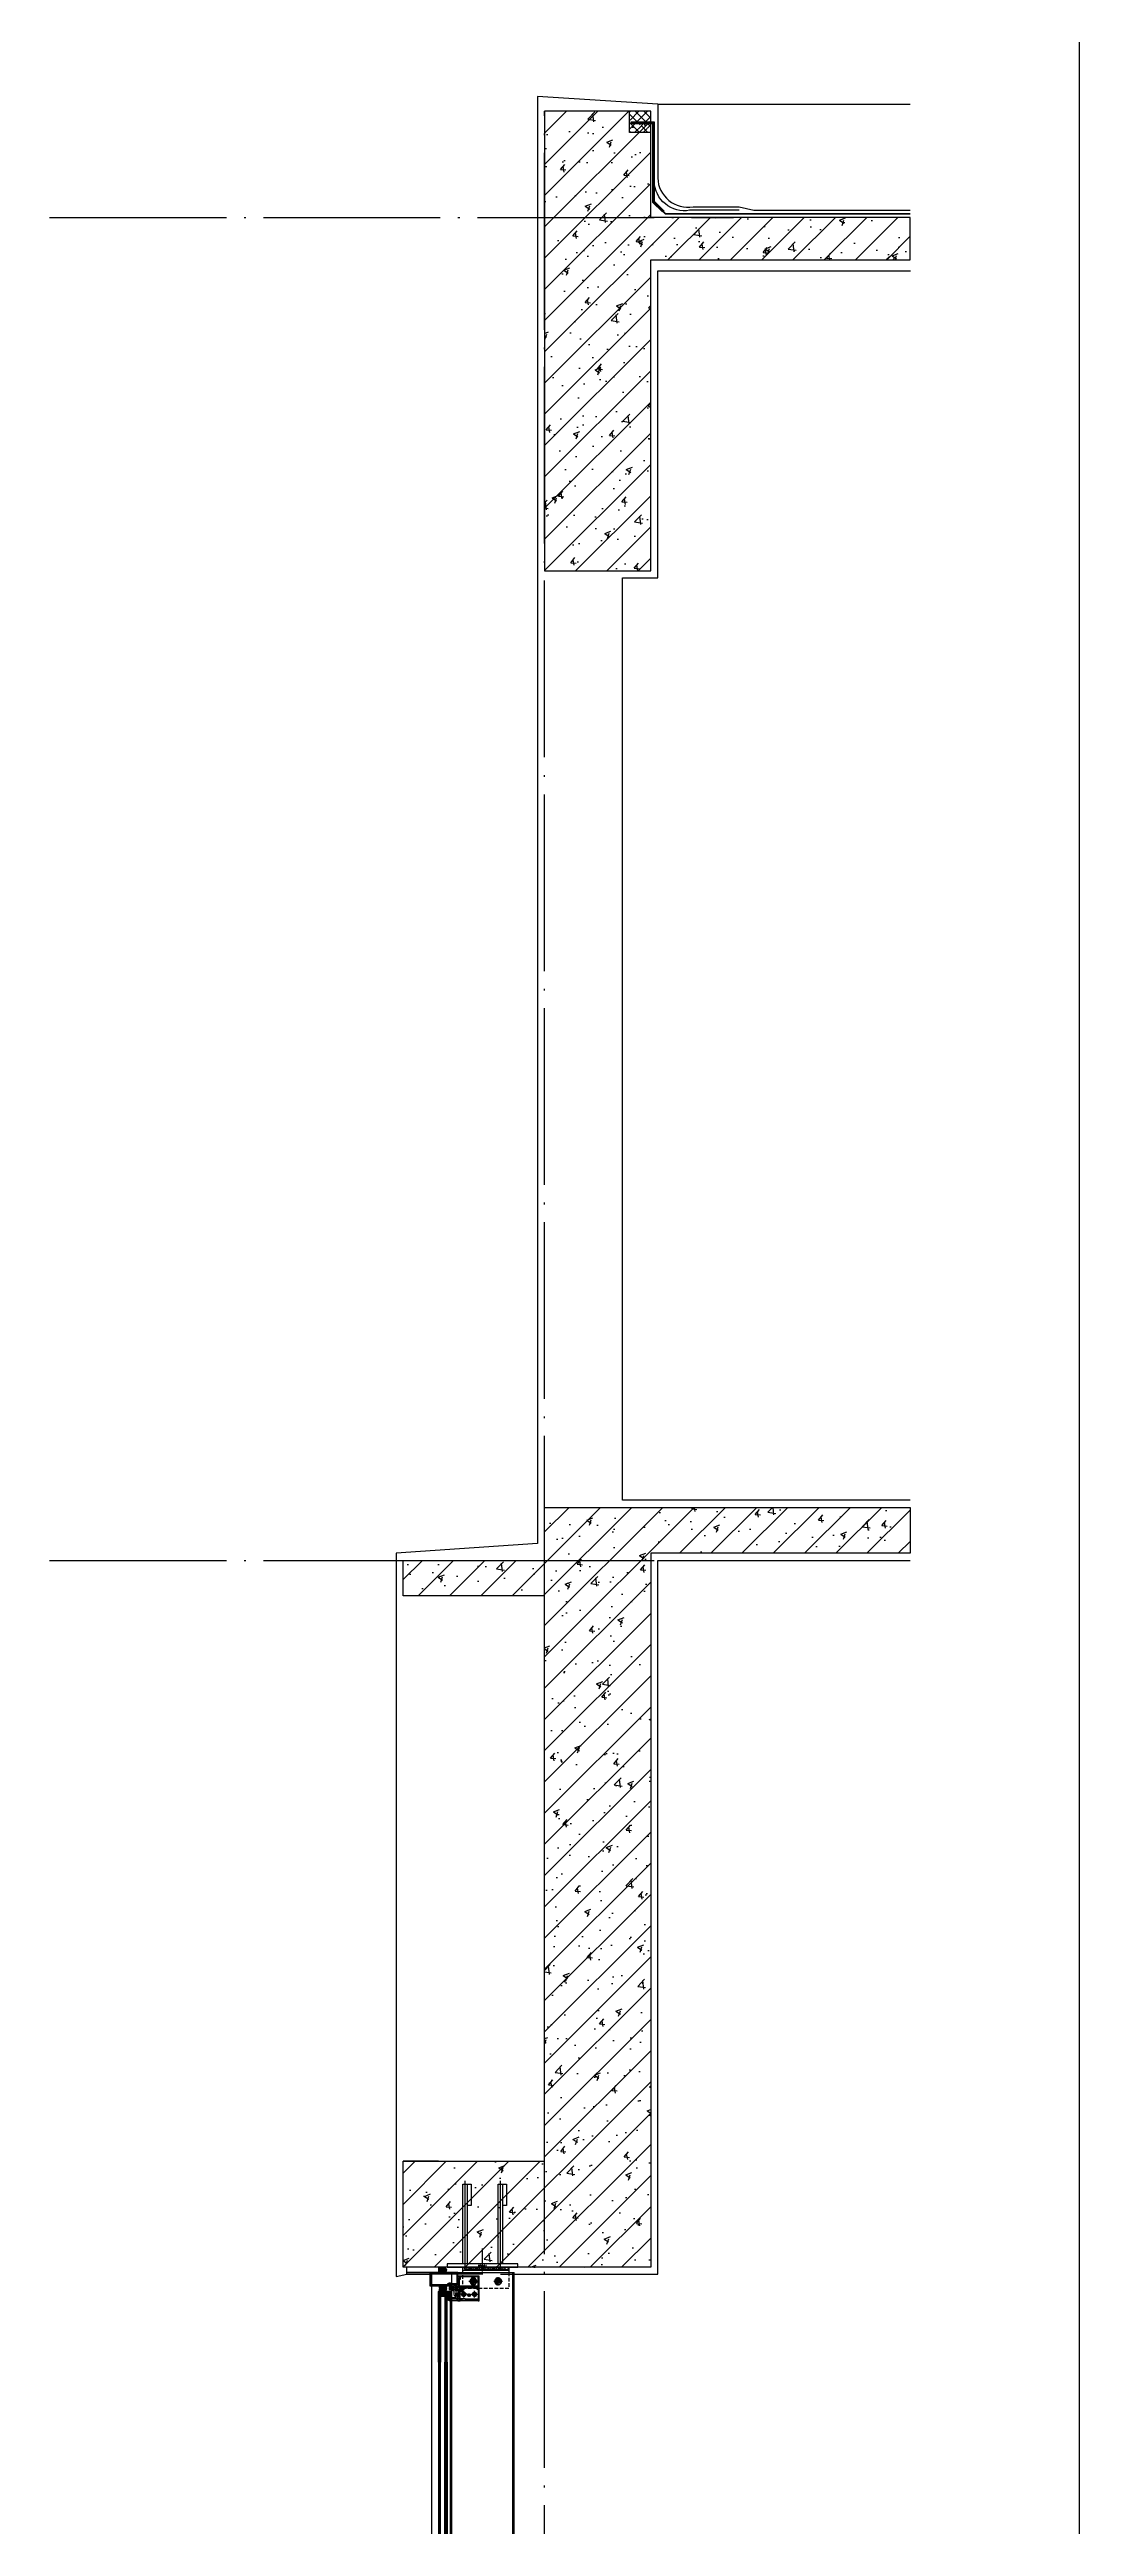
# Model space of a CAD drawing. Extents: x 6843040 to 15500510, y -6507076 to -4940511.
# Drawn here: x 7650553 to 7653465, y -6159717 to -6152709 of the extents above; entities that cross this region are included whole.
import ezdxf
from ezdxf.enums import TextEntityAlignment as Align

# ---------------------------------------------------------------- set-up
doc = ezdxf.new("R2010")
doc.units = 0
doc.header["$LTSCALE"] = 1000
doc.header["$MEASUREMENT"] = 0
for name, pattern in [('ACAD_ISO04W100', [30.5, 24, -3, 0.5, -3]), ('CENTER', [50.8, 31.75, -6.35, 6.35, -6.35]), ('CONTINOUS', [0]), ('DASHED', [0.75, 0.5, -0.25]), ('DOTE', [2.42, 2, -0.2, 0.02, -0.2]), ('HIDDEN', [0.375, 0.25, -0.125]), ('HIDDEN2', [0.1875, 0.125, -0.0625])]:
    doc.linetypes.add(name, pattern=pattern)
for name, color, linetype in [('-07B2-附件', 8, 'Continuous'), ('1', 1, 'Continuous'), ('3T_WOOD', 21, 'Continuous'), ('A.P', 21, 'Continuous'), ('Bolt', 240, 'Continuous'), ('CENTER中心线层', 1, 'CENTER'), ('DOTE', 8, 'DOTE'), ('E_LINE_1', 1, 'Continuous'), ('E_LINE_4', 5, 'Continuous'), ('E_LINE_5', 8, 'Continuous'), ('FASTENER紧固件', 2, 'Continuous'), ('FRSTENER紧固件', 2, 'Continuous'), ('GC', 3, 'Continuous'), ('HATCH', 9, 'Continuous'), ('LT-dim 20', 253, 'Continuous'), ('LT-dim 5', 3, 'Continuous'), ('LT-dim 50', 253, 'Continuous'), ('LT-dim 8', 253, 'Continuous'), ('LT-Fill-玻璃1', 14, 'Continuous'), ('LT-中线', 6, 'Continuous'), ('LT-文字标注', 7, 'Continuous'), ('LT-焊缝', 1, 'Continuous'), ('LT-玻璃', 4, 'Continuous'), ('LT-细线', 1, 'Continuous'), ('LT-铝板', 31, 'Continuous'), ('PJ', 25, 'Continuous'), ('PUB_HATCH', 8, 'Continuous'), ('PUB_TITLE', 4, 'Continuous'), ('STELL', 2, 'Continuous'), ('WALL', 1, 'Continuous'), ('XC', 61, 'Continuous'), ('XX', 8, 'DASHED'), ('ZX', 1, 'CENTER'), ('密封胶填充', 111, 'Continuous'), ('批荡层', 213, 'Continuous'), ('泡沫棒填充', 71, 'Continuous')]:
    doc.layers.add(name, color=color, linetype=linetype)
for name, color, linetype, lineweight in [('002CEN', 1, 'CENTER', 13), ('003DOT', 253, 'HIDDEN', 13), ('009CON', 6, 'CONTINOUS', 15)]:
    doc.layers.add(name, color=color, linetype=linetype, lineweight=lineweight)
doc.styles.add('LT-文字标注', font='romans.shx', dxfattribs={"width": 0.8, "bigfont": 'gbhzfs.shx'})

# ---------------------------------------------------------------- blocks, each defined once
blk = doc.blocks.new('LT-BLK-20220127160324', base_point=(-28533.2, -2765.2))
at = {"color": 1, "linetype": 'ACAD_ISO04W100', "ltscale": 0.4}
for p, q in [((-28777.8, -2715.2), (-28533.2, -2715.2)), ((-28521.3, -2765.2), (-28586, -2765.2)), ((-28777.8, -2815.2), (-28533.2, -2815.2))]:
    blk.add_line(p, q, dxfattribs=at)
at = {"layer": 'GC', "color": 3}
for points in [[(-28543.2, -2709.2), (-28768.2, -2709.2)], [(-28768.2, -2709.2), (-28768.2, -2733.2), (-28708.2, -2733.2), (-28708.2, -2721.2)], [(-28543.2, -2809.2), (-28768.2, -2809.2)], [(-28768.2, -2809.2), (-28768.2, -2833.2), (-28708.2, -2833.2), (-28708.2, -2821.2)]]:
    blk.add_lwpolyline(points, dxfattribs=at)
at = {"layer": 'GC', "ltscale": 3}
for points in [[(-28768.2, -2721.2), (-28543.2, -2721.2)], [(-28768.2, -2821.2), (-28543.2, -2821.2)]]:
    blk.add_lwpolyline(points, dxfattribs=at)
at = {"layer": 'GC', "color": 3}
blk.add_lwpolyline([(-28543.2, -2865.2), (-28543.2, -2665.2), (-28533.2, -2665.2), (-28533.2, -2865.2)], close=True, dxfattribs=at)
at = {"layer": 'LT-文字标注', "style": 'LT-文字标注', "width": 0.8}
blk.add_text('MJ-01', height=6, rotation=270, dxfattribs=at).set_placement((-28541.6, -2776.9), align=Align.BOTTOM_RIGHT)
blk = doc.blocks.new('LT-BLK-20221110170712', base_point=(70366.6, 148976.2))
at = {"layer": 'LT-铝板'}
blk.add_lwpolyline([(70377.3, 148988.7), (70366.8, 148988.7, 0.414214), (70366.3, 148988.2), (70366.3, 148986.2, 0.414214), (70366.8, 148985.7), (70370.3, 148985.7, -0.414214), (70370.8, 148985.2), (70370.8, 148981.7), (70370.8, 148978.2, -0.414214), (70370.3, 148977.7), (70366.8, 148977.7, 0.414214), (70366.3, 148977.2), (70366.3, 148975.2, 0.414214), (70366.8, 148974.7), (70372.3, 148974.7, -0.414214), (70372.8, 148974.2), (70372.8, 148962.7, -0.414214), (70372.3, 148962.2, 0.414214), (70371.8, 148961.7), (70371.8, 148960.7, 0.414214), (70372.3, 148960.2), (70375.3, 148960.2, 0.339454), (70375.8, 148960.6), (70377.3, 148966.2), (70377.3, 148981.2), (70376.8, 148981.7), (70377.3, 148982.2)], format="xyb", close=True, dxfattribs=at)
blk = doc.blocks.new('LT-BLK-20221110170740', base_point=(70370.1, 148964.7))
at = {"layer": 'LT-细线', "lineweight": 25}
blk.add_lwpolyline([(70366.5, 148952.2), (70366.5, 148951.4, 0.414214), (70366.7, 148951.2), (70367.6, 148951.2, 0.414214), (70367.8, 148951.4), (70367.8, 148963.2, -0.414214), (70368, 148963.3), (70369, 148963.3, -0.487404), (70369.1, 148963.2), (70369.1, 148962, 0.414214), (70369.3, 148961.8), (70370, 148961.8, 0.414214), (70370.1, 148962), (70370.1, 148967.5, 0.414214), (70370, 148967.6), (70369.3, 148967.6, 0.414214), (70369.1, 148967.5), (70369.1, 148966.3, -0.487404), (70369, 148966.1), (70368, 148966.1, -0.414214), (70367.8, 148966.3), (70367.8, 148969, 0.414214), (70367.6, 148969.2), (70366.7, 148969.2, 0.414214), (70366.5, 148969), (70366.5, 148968.2, -0.287157), (70366.5, 148966.2, -0.287157), (70366.5, 148964.2, -0.287157), (70366.5, 148962.2, -0.287157), (70366.5, 148960.2, -0.287157), (70366.5, 148958.2, -0.287157), (70366.5, 148956.2, -0.287157), (70366.5, 148954.2, -0.287157)], format="xyb", close=True, dxfattribs=at)
blk = doc.blocks.new('LT-BLK-20221110170832', base_point=(70370.1, 148964.7))
at = {"layer": '1'}
h = blk.add_hatch(dxfattribs=at)
h.set_pattern_fill('ANSI31', color=252, scale=0.3, angle=-180, style=0)
h.set_pattern_definition([(315, (69125.05355, 144959.7555), (-0.6735192, -0.6735192), [])])
h.paths.add_polyline_path([(70367.8, 148963.2, -0.414214), (70368, 148963.3), (70369, 148963.3, -0.487404), (70369.1, 148963.2), (70369.1, 148962, 0.414214), (70369.3, 148961.8), (70370, 148961.8, 0.414214), (70370.1, 148962), (70370.1, 148967.5, 0.414214), (70370, 148967.6), (70369.3, 148967.6, 0.414214), (70369.1, 148967.5), (70369.1, 148966.3, -0.487404), (70369, 148966.1), (70368, 148966.1, -0.414214), (70367.8, 148966.3), (70367.8, 148969, 0.414214), (70367.6, 148969.2), (70366.7, 148969.2, 0.414214), (70366.5, 148969), (70366.5, 148968.2, -0.287157), (70366.5, 148966.2, -0.287157), (70366.5, 148964.2, -0.287157), (70366.5, 148962.2, -0.287157), (70366.5, 148960.2, -0.287157), (70366.5, 148958.2, -0.287157), (70366.5, 148956.2, -0.287157), (70366.5, 148954.2, -0.287157), (70366.5, 148952.2), (70366.5, 148951.4, 0.414214), (70366.7, 148951.2), (70367.6, 148951.2, 0.414214), (70367.8, 148951.4)])
at = {"layer": 'LT-细线'}
blk.add_blockref('LT-BLK-20221110170740', (70370.1, 148964.7), dxfattribs=at)
blk = doc.blocks.new('LT-BLK-20221110170731', base_point=(70370.1, 148951.3))
at = {"layer": 'LT-铝板'}
for points in [[(70391.5, 148949.7, 0.414214), (70391, 148950.2), (70389, 148950.2, -0.414214), (70387.5, 148951.7), (70387.5, 148976.2, 0.414214), (70387, 148976.7), (70386, 148976.7, 0.414214), (70385.5, 148976.2), (70385.5, 148959.2, -0.414214), (70385, 148958.7), (70372.6, 148958.7, -0.414214), (70372.1, 148959.2), (70372.1, 148969.8, -0.267949), (70372.4, 148970.3, 0.267949), (70372.6, 148970.7), (70372.6, 148970.7, 0.414214), (70372.1, 148971.2), (70367.4, 148971.2, 0.414214), (70366.6, 148970.5), (70366.6, 148970.5, 0.402543), (70367.3, 148969.7, -0.402543), (70367.8, 148969.2), (70367.8, 148967.2, 0.414214), (70368.3, 148966.7, 0.414214), (70368.8, 148967.2), (70368.8, 148967.7, -0.414214), (70369.3, 148968.2), (70369.6, 148968.2, -0.414214), (70370.1, 148967.7), (70370.1, 148961.7, -0.414214), (70369.6, 148961.2), (70369.3, 148961.2, -0.414214), (70368.8, 148961.7), (70368.8, 148962.2, 0.414214), (70368.3, 148962.7), (70368.3, 148962.7, 0.414214), (70367.8, 148962.2), (70367.8, 148951.2, -0.402543), (70367.3, 148950.7, 0.402543), (70366.6, 148950, 0.414214), (70367.4, 148949.2), (70391, 148949.2, 0.414214)], [(70385, 148951.2, 0.414214), (70385.5, 148951.7), (70385.5, 148956.7, 0.414214), (70385, 148957.2), (70370.3, 148957.2, 0.414214), (70369.8, 148956.7), (70369.8, 148951.7, 0.414214), (70370.3, 148951.2)]]:
    blk.add_lwpolyline(points, format="xyb", close=True, dxfattribs=at)
blk = doc.blocks.new('LT-BLK-20221110171121', base_point=(70395.5, 148950.2))
at = {"layer": '1'}
h = blk.add_hatch(dxfattribs=at)
h.set_pattern_fill('ANSI37', color=252, scale=0.5, angle=-180, style=0)
h.set_pattern_definition([(315, (70258.9578, 147994.0747), (-1.122532, -1.122532), []), (225, (70258.9578, 147994.0747), (-1.122532, 1.122532), [])])
h.paths.add_polyline_path([(70387.5, 148973.7), (70387.5, 148956.7), (70397.5, 148956.7), (70397.5, 148973.7)])
at = {"layer": '1', "color": 252}
for p, q in [((70397.5, 148948.9), (70387.5, 148956.7)), ((70397.5, 148956.7), (70387.5, 148948.9)), ((70397.5, 148948.9), (70387.5, 148956.7)), ((70397.5, 148956.7), (70387.5, 148948.9))]:
    blk.add_line(p, q, dxfattribs=at)
at = {"layer": 'LT-细线'}
for points in [[(70397.5, 148972.7), (70398.5, 148973.7), (70387.5, 148973.7)], [(70397.5, 148972.7), (70397.5, 148948.9), (70387.5, 148948.9), (70387.5, 148973.7)], [(70387.5, 148956.7), (70397.5, 148956.7)]]:
    blk.add_lwpolyline(points, dxfattribs=at)
blk = doc.blocks.new('LT-耐候密封胶缝')
at = {"layer": '密封胶填充'}
h = blk.add_hatch(dxfattribs=at)
h.set_pattern_fill('ANSI38', color=8, scale=0.04, angle=180, style=0)
h.set_pattern_definition([(225, (-9e-13, 6e-11), (0.0449013, -0.0449013), []), (315, (-9e-13, 6e-11), (0.134704, -0.0449013), [0.15875, -0.09525])])
edge = h.paths.add_edge_path()
edge.add_line((0.5, -1), (0.5, -0.02))
edge.add_arc((0, 1.8), 1.89, 254.6198, 285.3802, ccw=False)
edge.add_line((-0.5, -0.02), (-0.5, -1))
edge.add_arc((0, -1), 0.5, 0, 180, ccw=False)
at = {"layer": '泡沫棒填充'}
h = blk.add_hatch(dxfattribs=at)
h.set_pattern_fill('HONEY', color=8, scale=0.026667, angle=180, style=0)
h.set_pattern_definition([(180, (104.55329, -12.9341), (-0.127, -0.073323467), [0.08466667, -0.16933333]), (300, (104.55329, -12.9341), (0.126999985, -0.073323493), [0.08466667, -0.16933333]), (240, (104.55329, -12.9341), (-1.5e-08, -0.14664696), [-0.16933333, 0.08466667])])
h.paths.add_polyline_path([(0.5, -1, -1), (-0.5, -1, -1)])
at = {"layer": 'LT-细线'}
for points in [[(-0.5, -1), (-0.5, -0.02)], [(0.5, -0.02), (0.5, -1)]]:
    blk.add_lwpolyline(points, dxfattribs=at)
blk.add_lwpolyline([(-0.5, -0.02, 0.135029), (0.5, -0.02, 0.135029)], format="xyb", dxfattribs=at)
blk.add_circle((0, -1), 0.5, dxfattribs=at)
blk = doc.blocks.new('*U251')
at = {"layer": '-07B2-附件', "color": 6, "lineweight": -3}
for p, q in [((-5, 3.6), (-5, 0)), ((5, 0), (-5, 0)), ((-3, -15.1), (-3, 0)), ((0, 3.6), (0, 0)), ((0, 3.6), (0, 0)), ((3, -15.1), (3, 0)), ((5, 3.6), (5, 0)), ((6, -15.1), (-6, -15.1)), ((-6, -16.7), (-6, -15.1)), ((6, -16.7), (-6, -16.7)), ((-5.8, -23.1), (-5.8, -18.7)), ((-4.6, -18.3), (-4.6, -16.7)), ((4.6, -18.3), (-4.6, -18.3)), ((-4.3, -23.5), (4.3, -23.5)), ((3.9, -18.3), (-3.9, -18.3)), ((-3, -6), (-2.4, -7.2)), ((3, -6), (-3, -6)), ((3, -7.2), (-3, -7.2)), ((-3, -27.5), (-3, -23.5)), ((3, -27.5), (-3, -27.5)), ((-3, -27.5), (-2.4, -28.1)), ((-2.9, -23.1), (-2.9, -18.7)), ((-2.4, -15.1), (-2.4, -7.2)), ((-2.4, -28.1), (-2.4, -23.5)), ((2.4, -28.1), (-2.4, -28.1)), ((0, -18.3), (-0.9, -16.7)), ((0.9, -18.3), (0, -16.7)), ((3, -6), (2.4, -7.2)), ((2.4, -15.1), (2.4, -7.2)), ((2.4, -28.1), (2.4, -23.5)), ((3, -27.5), (2.4, -28.1)), ((2.9, -23.1), (2.9, -18.7)), ((3, -27.5), (3, -23.5)), ((4.6, -18.3), (4.6, -16.7)), ((5.8, -23.1), (5.8, -18.7)), ((6, -16.7), (6, -15.1))]:
    blk.add_line(p, q, dxfattribs=at)
blk.add_lwpolyline([(-2.5, 4.1), (2.5, 4.1)], dxfattribs=at)
for centre, radius, start, end in [((-2.5, -2.8), 6.91, 68.79398, 111.20602), ((2.5, -2.8), 6.91, 68.79398, 111.20602), ((-4.3, -21.2), 2.89, 60, 120), ((-4.3, -20.6), 2.89, 240, 300), ((0, -29.3), 11, 74.73852, 105.26148), ((0, -12.5), 11, 254.73852, 285.26148), ((4.3, -21.2), 2.89, 60, 120), ((4.3, -20.6), 2.89, 240, 300)]:
    blk.add_arc(centre, radius, start, end, dxfattribs=at)
blk = doc.blocks.new('*U167')
at = {"layer": 'CENTER中心线层', "ltscale": 3}
for p, q in [((5.2, 0), (-4.7, 0)), ((0, 5), (0, -5))]:
    blk.add_line(p, q, dxfattribs=at)
at = {"layer": 'FASTENER紧固件'}
for p, q in [((-2.5, 0.6), (-0.6, 0.4)), ((-2.1, 0.6), (-2.1, -0.6)), ((-1.6, 0.5), (-0.8, 0.8)), ((-0.5, 1.6), (-0.8, 0.8)), ((-0.8, 0.8), (-0.4, 0.4)), ((-0.6, 2.5), (-0.4, 0.6)), ((0.6, 2.1), (-0.6, 2.1)), ((-0.6, 0.4), (-0.4, 0.4)), ((-0.6, -0.4), (-0.6, 0.4)), ((-0.4, 0.4), (-0.4, 0.6)), ((-0.4, 0.6), (0.4, 0.6)), ((0.6, 2.5), (0.4, 0.6)), ((0.8, 0.8), (0.4, 0.4)), ((0.4, 0.6), (0.4, 0.4)), ((0.4, 0.4), (0.6, 0.4)), ((0.5, 1.6), (0.8, 0.8)), ((2.5, 0.6), (0.6, 0.4)), ((0.6, 0.4), (0.6, -0.4)), ((1.6, 0.5), (0.8, 0.8)), ((2.1, 0.6), (2.1, -0.6)), ((-2.5, -0.6), (-0.6, -0.4)), ((-1.6, -0.5), (-0.8, -0.8)), ((-0.8, -0.8), (-0.4, -0.4)), ((-0.5, -1.6), (-0.8, -0.8)), ((-0.4, -0.4), (-0.6, -0.4)), ((-0.6, -2.5), (-0.4, -0.6)), ((0.6, -2.1), (-0.6, -2.1)), ((-0.4, -0.6), (-0.4, -0.4)), ((0.4, -0.6), (-0.4, -0.6)), ((0.6, -0.4), (0.4, -0.4)), ((0.4, -0.4), (0.4, -0.6)), ((0.8, -0.8), (0.4, -0.4)), ((0.6, -2.5), (0.4, -0.6)), ((0.5, -1.6), (0.8, -0.8)), ((2.5, -0.6), (0.6, -0.4)), ((1.6, -0.5), (0.8, -0.8))]:
    blk.add_line(p, q, dxfattribs=at)
blk.add_circle((0, 0), 4, dxfattribs=at)
blk = doc.blocks.new('M6-W-F')
at = {"layer": 'PJ', "extrusion": (0.866025, -0.5, 0)}
for p, q in [((-3, 4.8), (-5.6, 0.2)), ((3, -4.8), (5.6, -0.2))]:
    blk.add_line(p, q, dxfattribs=at)
at = {"layer": 'PJ', "extrusion": (0, 1, 0)}
for p, q in [((2.6, 5), (-2.6, 5)), ((-2.6, -5), (2.6, -5))]:
    blk.add_line(p, q, dxfattribs=at)
at = {"layer": 'PJ', "extrusion": (0.866025, 0.5, 0)}
for p, q in [((5.6, 0.2), (3, 4.8)), ((-5.6, -0.2), (-3, -4.8))]:
    blk.add_line(p, q, dxfattribs=at)
at = {"layer": 'PJ'}
for radius in [6, 4.45, 2.46]:
    blk.add_circle((0, 0), radius, dxfattribs=at)
for radius, start, end in [(5.65, 177.73949, 182.26051), (5.65, 117.73949, 122.26051), (3, 275.72958, 185.72958), (5.65, 57.73949, 62.26051), (5.65, 357.73949, 2.26051), (5.65, 237.73949, 242.26051), (5.65, 297.73949, 302.26051)]:
    blk.add_arc((0, 0), radius, start, end, dxfattribs=at)
at = {"layer": 'ZX', "ltscale": 0.6, "extrusion": (1, 0, 0)}
blk.add_line((0, -9.5), (0, 9.5), dxfattribs=at)
at = {"layer": 'ZX', "ltscale": 0.6, "extrusion": (0, 1, 0)}
blk.add_line((9.5, 0), (-9.5, 0), dxfattribs=at)
blk = doc.blocks.new('LT-BLK-20240527212027', base_point=(-4578.7, 6644.9))
at = {"layer": 'LT-中线', "ltscale": 10}
for p, q in [((-4558.2, 6648.9), (-4601.2, 6648.9)), ((-4601.2, 6644.9), (-4601.2, 6648.9)), ((-4558.2, 6644.9), (-4601.2, 6644.9)), ((-4597.2, 6641.4), (-4601.2, 6641.4)), ((-4601.2, 6641.4), (-4601.2, 6614.4)), ((-4564.2, 6614.4), (-4601.2, 6614.4)), ((-4597.2, 6644.9), (-4597.2, 6641.4)), ((-4564.2, 6614.4), (-4550.7, 6614.4)), ((-4562.2, 6644.9), (-4562.2, 6641.4)), ((-4558.2, 6641.4), (-4562.2, 6641.4)), ((-4558.2, 6644.9), (-4558.2, 6648.9)), ((-4558.2, 6641.4), (-4558.2, 6635.1)), ((-4550.7, 6635.1), (-4558.2, 6635.1)), ((-4550.7, 6614.4), (-4550.7, 6635.1))]:
    blk.add_line(p, q, dxfattribs=at)
at = {"layer": 'FRSTENER紧固件', "xscale": -1, "rotation": 180}
blk.add_blockref('*U167', (-4575.9, 6624.4), dxfattribs=at)
at = {"layer": 'PJ'}
blk.add_blockref('M6-W-F', (-4591.2, 6626.9), dxfattribs=at)
at = {"layer": 'PJ', "xscale": -1}
blk.add_blockref('M6-W-F', (-4560.7, 6626.9), dxfattribs=at)
blk = doc.blocks.new('LT-BLK-20240527212049', base_point=(-4575.8, 6610.9))
at = {"layer": 'LT-铝板'}
blk.add_lwpolyline([(-4552.6, 6614.7, 1), (-4552.6, 6616), (-4554.1, 6616, 0.414214), (-4555.1, 6615), (-4555.1, 6613.1, -0.414214), (-4555.6, 6612.6), (-4595.8, 6612.6, -0.414214), (-4596.3, 6613.1), (-4596.3, 6616, 0.654649), (-4596.8, 6616.2), (-4598, 6615, 0.504901), (-4598, 6614.6), (-4597.6, 6614.3), (-4597.6, 6612.6), (-4600.7, 6612.6, 0.414214), (-4601, 6612.3), (-4601, 6611.2, 0.414214), (-4600.7, 6610.9), (-4551, 6610.9, 0.916331), (-4550.9, 6612.2), (-4553.8, 6612.7), (-4553.8, 6614.7)], format="xyb", close=True, dxfattribs=at)
blk = doc.blocks.new('LT-BLK-20240910160700', base_point=(-5089123.4, -205701.6))
at = {"layer": 'LT-铝板'}
for points in [[(-5089076.9, -205700.1), (-5089076.9, -205695.8), (-5089120.9, -205695.8), (-5089120.9, -205700.1), (-5089116.9, -205700.1), (-5089116.9, -205703.1), (-5089120.9, -205703.1), (-5089120.9, -205733), (-5089117.8, -205733, -1), (-5089117.8, -205734.8), (-5089120.4, -205734.8), (-5089120.4, -205736.6), (-5089123.4, -205736.6), (-5089123.4, -205666.6), (-5089063.4, -205666.6), (-5089063.4, -205669.8), (-5089064.6, -205669.8), (-5089064.6, -205668.8), (-5089067.6, -205668.8), (-5089067.6, -205674.4), (-5089064.6, -205674.4), (-5089064.6, -205673.3), (-5089063.4, -205673.3), (-5089063.4, -205687.1), (-5089063.4, -205687.1), (-5089063.4, -205690.1), (-5089063.4, -205690.1), (-5089063.4, -205692.3), (-5089063.9, -205692.3), (-5089063.9, -205695.3), (-5089063.4, -205695.3), (-5089063.4, -205698.3), (-5089066.4, -205698.3), (-5089066.4, -205696.3), (-5089073.4, -205696.3, 0.414214), (-5089074.4, -205697.3), (-5089074.4, -205705.8, 0.414214), (-5089073.4, -205706.8), (-5089066.4, -205706.8), (-5089066.4, -205704.8), (-5089063.4, -205704.8), (-5089063.4, -205707.8), (-5089063.9, -205707.8), (-5089063.9, -205710.8), (-5089063.4, -205710.8), (-5089063.4, -205729.8), (-5089064.6, -205729.8), (-5089064.6, -205728.8), (-5089067.6, -205728.8), (-5089067.6, -205734.4), (-5089064.6, -205734.4), (-5089064.6, -205733.3), (-5089063.4, -205733.3), (-5089063.4, -205736.6), (-5089069.4, -205736.6), (-5089069.4, -205734.8), (-5089072, -205734.8, -1), (-5089072, -205733), (-5089069.4, -205733), (-5089069.4, -205728.1, -0.414214), (-5089067.9, -205726.6), (-5089066.4, -205726.6), (-5089066.4, -205710.3, 0.414214), (-5089067.4, -205709.3), (-5089075.9, -205709.3, -0.414214), (-5089076.9, -205708.3), (-5089076.9, -205703.1), (-5089080.9, -205703.1), (-5089080.9, -205700.1)], [(-5089120.9, -205692.8), (-5089120.9, -205669.6, -0.414214), (-5089119.9, -205668.6), (-5089069.6, -205668.6), (-5089069.6, -205675.1, 0.414214), (-5089068.1, -205676.6), (-5089066.4, -205676.6), (-5089066.4, -205692.3, -0.414214), (-5089067.9, -205693.8), (-5089119.9, -205693.8, -0.414214)]]:
    blk.add_lwpolyline(points, format="xyb", close=True, dxfattribs=at)
blk = doc.blocks.new('*U248')
at = {"layer": '002CEN', "ltscale": 5}
blk.add_line((-2.5, 0), (8.2, 0), dxfattribs=at)
at = {"layer": '003DOT', "ltscale": 5}
for p, q in [((0, 2), (6, 2)), ((0, -2), (6, -2))]:
    blk.add_line(p, q, dxfattribs=at)
at = {"layer": '009CON'}
for p, q in [((-1.7, 1.1), (-1.7, -1.1)), ((-0.4, 4.1), (0, 4.1)), ((0, 4.1), (0, -4.1)), ((7.5, 0), (8.3, 1.4)), ((-0.4, -4.1), (0, -4.1)), ((7.5, 0), (8.3, -1.4))]:
    blk.add_line(p, q, dxfattribs=at)
for centre, radius, start, end in [((5, 0), 6.8, 142.44239, 170.55153), ((7.2, 2), 1.2, 332.13483, 180), ((5, 0), 6.8, 189.44847, 217.55761), ((7.2, -2), 1.2, 180, 27.86517)]:
    blk.add_arc(centre, radius, start, end, dxfattribs=at)
blk = doc.blocks.new('GB41-M12-3')
at = {"color": 8, "linetype": 'CENTER'}
for p, q in [((-11.7, 0), (11.5, 0)), ((0, -12.7), (0, 12.5))]:
    blk.add_line(p, q, dxfattribs=at)
at = {"color": 8}
blk.add_circle((0, 0), 4.86, dxfattribs=at)
blk.add_arc((0, 0), 6, 259.35997, 190.22152, dxfattribs=at)
at = {"layer": 'Bolt'}
blk.add_lwpolyline([(9, 5.2), (0, 10.4), (-9, 5.2), (-9, -5.2), (0, -10.4), (9, -5.2)], close=True, dxfattribs=at)
blk.add_circle((0, 0), 9, dxfattribs=at)
blk = doc.blocks.new('LT-BLK-20221111091121', base_point=(71587.7, 152078.7))
at = {"layer": 'LT-焊缝'}
blk.add_lwpolyline([(71694.6, 152073.5, 0.267949), (71697.6, 152078.7, -0.57735), (71688.6, 152073.5, 0.267949), (71691.6, 152078.7, -0.57735), (71682.6, 152073.5, 0.267949), (71685.6, 152078.7, -0.57735), (71676.6, 152073.5, 0.267949), (71679.6, 152078.7, -0.57735), (71670.6, 152073.5, 0.267949), (71673.6, 152078.7, -0.57735), (71664.6, 152073.5, 0.267949), (71667.6, 152078.7, -0.57735), (71658.6, 152073.5, 0.267949), (71661.6, 152078.7, -0.57735), (71652.6, 152073.5, 0.267949), (71655.6, 152078.7, -0.57735), (71646.6, 152073.5, 0.267949), (71649.6, 152078.7, -0.57735), (71640.6, 152073.5, 0.267949), (71643.6, 152078.7, -0.57735), (71634.6, 152073.5, 0.267949), (71637.6, 152078.7, -0.57735), (71628.6, 152073.5, 0.267949), (71631.6, 152078.7, -0.57735), (71622.6, 152073.5, 0.267949), (71625.6, 152078.7, -0.57735), (71616.6, 152073.5, 0.267949), (71619.6, 152078.7, -0.57735), (71610.6, 152073.5, 0.267949), (71613.6, 152078.7, -0.57735), (71604.6, 152073.5, 0.267949), (71607.6, 152078.7, -0.57735), (71598.6, 152073.5, 0.267949), (71601.6, 152078.7, -0.57735), (71592.6, 152073.5, 0.267949), (71595.6, 152078.7, -0.57735), (71586.6, 152073.5, 0.267949), (71589.6, 152078.7, -0.57735), (71580.6, 152073.5, 0.267949), (71583.6, 152078.7, -1), (71571.6, 152078.7)], format="xyb", dxfattribs=at)
at = {"layer": 'STELL'}
blk.add_line((71701.6, 152070.7), (71571.6, 152070.7), dxfattribs=at)
blk.add_lwpolyline([(71701.6, 152063.7), (71701.6, 152078.7), (71571.6, 152078.7), (71571.6, 152063.7)], dxfattribs=at)
at = {"layer": 'XX', "ltscale": 0.02}
for p, q in [((71571.6, 152063.7), (71571.6, 152018.7)), ((71571.6, 152018.7), (71701.6, 152018.7)), ((71701.6, 152016.2), (71701.6, 152063.7))]:
    blk.add_line(p, q, dxfattribs=at)
at = {"layer": 'Bolt', "xscale": -1, "rotation": 270}
for p in [(71601.6, 152038.7), (71671.6, 152038.7)]:
    blk.add_blockref('GB41-M12-3', p, dxfattribs=at)
blk = doc.blocks.new('LT-BLK-20240528090141', base_point=(2057.9, 290.5))
at = {"layer": 'XC'}
blk.add_line((2100.5, 295.6), (2059.2, 291.2), dxfattribs=at)
blk.add_lwpolyline([(2100.5, 295.6), (2107.6, 297.4, 0.340873), (2108, 297.9), (2108, 298.1, 0.414214), (2107.5, 298.6), (2079.2, 298.7, 0.057672), (2076.9, 298.4), (2057.5, 293.8, -0.325637), (2052.1, 296.1), (2050.5, 298.8, 0.266494), (2049.6, 299.3), (2047.4, 299.3, 0.613237), (2047, 298.5), (2052.2, 291.4, 0.239743), (2053, 291), (2055.9, 291, -0.414214), (2056.4, 290.5), (2056.4, 288.5, 0.414214), (2056.9, 288), (2057.9, 288, 0.414214), (2058.4, 288.5), (2058.4, 290.2, -0.374148), (2059.2, 291.2)], format="xyb", dxfattribs=at)
blk = doc.blocks.new('LT-BLK-20240528090345', base_point=(1986.4, 298.6))
at = {"layer": 'LT-细线'}
blk.add_lwpolyline([(1986.4, 301.6), (1986.4, 298.6), (2005.5, 298.6), (2005.5, 301.6), (1986.4, 301.6), (2005.5, 298.6), (1986.4, 298.6), (2005.5, 301.6)], dxfattribs=at)
blk = doc.blocks.new('*U257')
at = {"layer": '1'}
h = blk.add_hatch(dxfattribs=at)
h.set_pattern_fill('ANSI37', color=252, scale=0.5, angle=-180, style=0)
h.set_pattern_definition([(225, (6776707.0319, -51514.8134), (1.12253201513, -1.12253201513), []), (315, (6776707.0319, -51514.8134), (1.12253201513, 1.12253201513), [])])
h.paths.add_polyline_path([(6.2, 14.5), (4.7, 17.5), (3.7, 17.5), (3.7, 8.5), (2.7, 7.5), (16.7, 7.5), (15.7, 8.5), (15.7, 17.5), (14.7, 17.5), (13.2, 14.5)])
h = blk.add_hatch(dxfattribs=at)
h.set_pattern_fill('ANSI37', color=252, scale=0.1, angle=-180, style=0)
h.set_pattern_definition([(225, (6776707.03187, -51514.8134), (0.224506403027, -0.224506403027), []), (315, (6776707.03187, -51514.8134), (0.224506403027, 0.224506403027), [])])
h.paths.add_polyline_path([(15.7, 21.5), (14.7, 21.5), (14.7, 17.5), (15.7, 17.5)])
h.paths.add_polyline_path([(4.7, 21.5), (3.7, 21.5), (3.7, 17.5), (4.7, 17.5)])
h = blk.add_hatch(dxfattribs=at)
h.set_pattern_fill('HEX', color=252, scale=0.19, angle=-360, style=0)
h.set_pattern_definition([(360, (6776707.0319, -51514.8134), (1e-15, 1.0448594), [0.60325, -1.2065]), (120, (6776707.0319, -51514.8134), (-0.90487478378, -0.5224297), [0.60325, -1.2065]), (60, (6776707.6351, -51514.8134), (-0.90487478378, 0.5224297), [0.60325, -1.2065])])
edge = h.paths.add_edge_path()
edge.add_line((14.2, 17.6), (13, 15))
edge.add_line((14.2, 17.6), (14.2, 21))
edge.add_line((14.2, 21), (5.2, 21))
edge.add_line((5.2, 21), (5.2, 17.6))
edge.add_line((5.2, 17.6), (6.5, 15))
edge.add_line((6.5, 15), (13, 15))
h = blk.add_hatch(dxfattribs=at)
h.set_pattern_fill('ANSI37', color=252, scale=0.5, angle=-270, style=0)
h.set_pattern_definition([(135, (-289720.0529, -1679555.0618), (-1.1225320151, -1.1225320151), []), (225, (-289720.0529, -1679555.0618), (1.1225320151, -1.1225320151), [])])
h.paths.add_polyline_path([(6.2, -14.5), (4.7, -17.5), (3.7, -17.5), (3.7, -8.5), (2.7, -7.5), (16.7, -7.5), (15.7, -8.5), (15.7, -17.5), (14.7, -17.5), (13.2, -14.5)])
h = blk.add_hatch(dxfattribs=at)
h.set_pattern_fill('ANSI37', color=252, scale=0.1, angle=-270, style=0)
h.set_pattern_definition([(135, (-289720.05292, -1679555.0618), (-0.224506403027, -0.224506403027), []), (225, (-289720.05292, -1679555.0618), (0.224506403027, -0.224506403027), [])])
h.paths.add_polyline_path([(15.7, -21.5), (14.7, -21.5), (14.7, -17.5), (15.7, -17.5)])
h.paths.add_polyline_path([(4.7, -21.5), (3.7, -21.5), (3.7, -17.5), (4.7, -17.5)])
h = blk.add_hatch(dxfattribs=at)
h.set_pattern_fill('HEX', color=252, scale=0.19, angle=-450, style=0)
h.set_pattern_definition([(270, (-289720.0529, -1679555.0618), (1.0448594, -1e-15), [0.60325, -1.2065]), (30, (-289720.0529, -1679555.0618), (-0.5224297, 0.9048747838), [0.60325, -1.2065]), (330, (-289720.0529, -1679555.665), (0.5224297, 0.9048747838), [0.60325, -1.2065])])
edge = h.paths.add_edge_path()
edge.add_line((14.2, -17.6), (13, -15))
edge.add_line((14.2, -17.6), (14.2, -21))
edge.add_line((14.2, -21), (5.2, -21))
edge.add_line((5.2, -21), (5.2, -17.6))
edge.add_line((5.2, -17.6), (6.5, -15))
edge.add_line((6.5, -15), (13, -15))
at = {"color": 253}
for points in [[(3.7, 17.5), (4.7, 17.5), (6.2, 14.5), (13.2, 14.5), (14.7, 17.5), (15.7, 17.5), (15.7, 8.5), (16.7, 7.5), (2.7, 7.5), (3.7, 8.5), (3.7, 17.5)], [(3.7, -17.5), (4.7, -17.5), (6.2, -14.5), (13.2, -14.5), (14.7, -17.5), (15.7, -17.5), (15.7, -8.5), (16.7, -7.5), (2.7, -7.5), (3.7, -8.5), (3.7, -17.5)]]:
    blk.add_lwpolyline(points, dxfattribs=at)
for points in [[(3.7, 21.5), (4.7, 21.5), (4.7, 17.5), (3.7, 17.5)], [(6.2, 14.5), (4.7, 17.5), (4.7, 21.5), (14.7, 21.5), (14.7, 17.5), (13.2, 14.5)], [(12.9, 15), (6.5, 15), (5.2, 17.6), (5.2, 21), (14.2, 21), (14.2, 17.6)], [(15.7, 21.5), (14.7, 21.5), (14.7, 17.5), (15.7, 17.5)], [(3.7, -21.5), (4.7, -21.5), (4.7, -17.5), (3.7, -17.5)], [(6.2, -14.5), (4.7, -17.5), (4.7, -21.5), (14.7, -21.5), (14.7, -17.5), (13.2, -14.5)], [(12.9, -15), (6.5, -15), (5.2, -17.6), (5.2, -21), (14.2, -21), (14.2, -17.6)], [(15.7, -21.5), (14.7, -21.5), (14.7, -17.5), (15.7, -17.5)]]:
    blk.add_lwpolyline(points, close=True, dxfattribs=at)
at = {"layer": 'GC', "color": 8, "linetype": 'HIDDEN', "ltscale": 20}
for p, q in [((35.2, -361.8), (35.2, 1056)), ((208.2, -361.8), (208.2, 1056))]:
    blk.add_line(p, q, dxfattribs=at)
at = {"layer": 'LT-玻璃', "color": 8}
for p, q in [((-1.3, 1056), (-1.3, 7.5)), ((2.7, 1056), (2.7, 7.5)), ((16.7, 1056), (16.7, 7.5)), ((20.7, 1056), (20.7, 7.5)), ((-1.3, -361.8), (-1.3, -7.5)), ((2.7, -361.8), (2.7, -7.5)), ((16.7, -361.8), (16.7, -7.5)), ((20.7, -361.8), (20.7, -7.5))]:
    blk.add_line(p, q, dxfattribs=at)
at = {"layer": 'LT-玻璃', "color": 150}
for points in [[(-2.3, 1056), (-2.3, 8.5), (-1.3, 7.5), (2.7, 7.5), (3.7, 8.5), (3.7, 1056)], [(21.7, 1056), (21.7, 8.5), (20.7, 7.5), (16.7, 7.5), (15.7, 8.5), (15.7, 1056)], [(-2.3, -361.8), (-2.3, -8.5), (-1.3, -7.5), (2.7, -7.5), (3.7, -8.5), (3.7, -361.8)], [(21.7, -361.8), (21.7, -8.5), (20.7, -7.5), (16.7, -7.5), (15.7, -8.5), (15.7, -361.8)]]:
    blk.add_lwpolyline(points, dxfattribs=at)
at = {"layer": 'LT-铝板'}
for p, q in [((31.7, -361.8), (31.7, 1056)), ((211.7, -361.8), (211.7, 1056))]:
    blk.add_line(p, q, dxfattribs=at)
at = {"layer": '-07B2-附件', "xscale": -1, "rotation": 270}
blk.add_blockref('*U251', (56.2, 0), dxfattribs=at)
at = {"xscale": -1}
for name, p in [('LT-BLK-20240528090345', (19.7, 4.6)), ('LT-BLK-20240528090141', (51.2, -3.6))]:
    blk.add_blockref(name, p, dxfattribs=at)
at = {"layer": 'LT-dim 20', "ltscale": 10, "xscale": -1}
for name, p in [('LT-BLK-20240527212027', (87.2, 1.5)), ('LT-BLK-20240527212049', (84.4, -35))]:
    blk.add_blockref(name, p, dxfattribs=at)
at = {"layer": 'LT-dim 8', "rotation": 180}
blk.add_blockref('LT-BLK-20221110171121', (23.7, 31), dxfattribs=at)
at = {"layer": 'LT-dim 8', "ltscale": 1000, "xscale": -1}
blk.add_blockref('LT-BLK-20240910160700', (112.7, 0), dxfattribs=at)
at = {"layer": 'LT-dim 8', "xscale": -1}
blk.add_blockref('LT-BLK-20221110171121', (23.7, -31), dxfattribs=at)
at = {"layer": 'LT-Fill-玻璃1', "xscale": -14.99939610215067, "yscale": 14.99939610215067, "zscale": 14.99939610215067, "rotation": 89.99852449144697}
blk.add_blockref('LT-耐候密封胶缝', (-1.3, 0), dxfattribs=at)
at = {"layer": 'LT-Fill-玻璃1', "rotation": 180}
for name, p in [('LT-BLK-20221110170731', (49.1, 32.9)), ('LT-BLK-20221110170712', (52.4, 5.5))]:
    blk.add_blockref(name, p, dxfattribs=at)
at = {"layer": 'LT-Fill-玻璃1', "xscale": -1}
for name, p in [('LT-BLK-20221110170712', (52.4, -5.5)), ('LT-BLK-20221110170731', (49.1, -32.9))]:
    blk.add_blockref(name, p, dxfattribs=at)
at = {"layer": 'LT-细线', "rotation": 180}
blk.add_blockref('LT-BLK-20221110170832', (49.1, 19.5), dxfattribs=at)
at = {"layer": 'LT-细线', "xscale": -1}
blk.add_blockref('LT-BLK-20221110170832', (49.1, -19.5), dxfattribs=at)

msp = doc.modelspace()

# ---------------------------------------------------------------- hatches: boundary and pattern name
at = {"layer": '1'}
h = msp.add_hatch(dxfattribs=at)
h.set_pattern_fill('ANSI37', color=252, scale=0.5, angle=-270, style=0)
h.set_pattern_definition([(135, (7361934.9496, -7838598.9508), (-1.1225320151, -1.1225320151), []), (225, (7361934.9496, -7838598.9508), (1.1225320151, -1.1225320151), [])])
h.paths.add_polyline_path([(7651661.2, -6159058.4), (7651659.7, -6159061.4), (7651658.7, -6159061.4), (7651658.7, -6159052.4), (7651657.7, -6159051.4), (7651671.7, -6159051.4), (7651670.7, -6159052.4), (7651670.7, -6159061.4), (7651669.7, -6159061.4), (7651668.2, -6159058.4)])
h = msp.add_hatch(dxfattribs=at)
h.set_pattern_fill('ANSI37', color=252, scale=0.1, angle=-270, style=0)
h.set_pattern_definition([(135, (7361934.9496, -7838598.9508), (-0.224506403027, -0.224506403027), []), (225, (7361934.9496, -7838598.9508), (0.224506403027, -0.224506403027), [])])
h.paths.add_polyline_path([(7651670.7, -6159065.4), (7651669.7, -6159065.4), (7651669.7, -6159061.4), (7651670.7, -6159061.4)])
h.paths.add_polyline_path([(7651659.7, -6159065.4), (7651658.7, -6159065.4), (7651658.7, -6159061.4), (7651659.7, -6159061.4)])
h = msp.add_hatch(dxfattribs=at)
h.set_pattern_fill('HEX', color=252, scale=0.19, angle=-450, style=0)
h.set_pattern_definition([(270, (7361934.9496, -7838598.9508), (1.0448594, -1e-15), [0.60325, -1.2065]), (30, (7361934.9496, -7838598.9508), (-0.5224297, 0.9048747838), [0.60325, -1.2065]), (330, (7361934.9496, -7838599.554), (0.5224297, 0.9048747838), [0.60325, -1.2065])])
h.paths.add_polyline_path([(7651668, -6159058.9), (7651669.2, -6159061.5), (7651669.2, -6159064.9), (7651660.2, -6159064.9), (7651660.2, -6159061.5), (7651661.5, -6159058.9)])
at = {"layer": 'HATCH'}
h = msp.add_hatch(dxfattribs=at)
h.set_pattern_fill('多孔材料', color=256, scale=6, style=0)
h.set_pattern_definition([(135, (7720674.2, -6175989.071), (12.000012, 12.000012), []), (45, (7720674.2, -6175989.071), (12.000012, -12.000012), [])])
h.paths.add_polyline_path([(7652192.7, -6152908.1), (7652192.7, -6152883.9), (7652252.7, -6152883.9), (7652252.7, -6152935.7)])
edge = h.paths.add_edge_path()
edge.add_line((7652192.7, -6152910.1), (7652192.7, -6152913.9))
edge.add_line((7652192.7, -6152910.1), (7652252.7, -6152936.2))
edge.add_line((7652252.7, -6152936.2), (7652252.7, -6152940))
edge.add_line((7652252.7, -6152940), (7652222.3, -6152921.7))
edge.add_line((7652222.3, -6152921.7), (7652192.7, -6152913.9))
h.paths.add_polyline_path([(7652192.7, -6152913.9), (7652222.3, -6152921.7), (7652252.7, -6152940), (7652252.7, -6152943.9), (7652192.7, -6152943.9)])
at = {"layer": 'PUB_HATCH'}
h = msp.add_hatch(dxfattribs=at)
h.set_pattern_fill('钢筋混凝土', color=256, scale=25, style=0)
h.set_pattern_definition([(45, (4025, 3000), (-44.19417382, 44.19417382), []), (50, (4025, 3000), (179.3150457, -15.6880337), [18.75, -206.25]), (355, (4025, 3000), (-34.6878334, 188.0480334), [15, -165]), (100.4514, (4039.94, 2998.7), (144.6273454, 172.3598855), [15.9350475, -175.285528]), (46.1842, (4025, 3050), (266.810262, -41.3797536), [28.125, -309.375]), (96.6356, (4047.23, 3046.55), (233.6656764, 243.529468), [23.902572, -262.92825]), (351.1842, (4025, 3050), (233.665486, 243.52965), [22.5, -247.5]), (21, (4050, 3037.5), (149.226763, -100.6547227), [18.75, -206.25]), (326, (4050, 3037.5), (60.828833, 181.2875113), [15, -165]), (71.4514, (4062.44, 3029.11), (210.055657, 80.6326242), [15.9350475, -175.285528]), (37.5, (4025, 3000), (3.03996383, 83.22346346), [0, -163, 0, -167.5, 0, -165.625]), (7.5, (4025, 3000), (65.7673844, 98.602928), [0, -95.5, 0, -159.25, 0, -63.125]), (327.5, (3969.25, 3000), (133.45560904, -5.63871793), [0, -62.5, 0, -195, 0, -258.75]), (317.5, (3944.25, 3000), (145.7965423, 25.0262456), [0, -81.25, 0, -129.5, 0, -183.75])])
h.paths.add_polyline_path([(7651952.7, -6152883.9), (7651952.7, -6154183.9), (7652252.7, -6154183.9), (7652252.7, -6153303.9), (7652986.7, -6153303.9), (7652986.7, -6153183.9), (7652252.7, -6153183.9), (7652252.7, -6152883.9)])
h = msp.add_hatch(dxfattribs=at)
h.set_pattern_fill('钢筋混凝土', color=256, scale=25, style=0)
h.set_pattern_definition([(45, (0, 2000), (-44.19417382, 44.19417382), []), (50, (0, 2000), (179.3150457, -15.6880337), [18.75, -206.25]), (355, (0, 2000), (-34.6878334, 188.0480334), [15, -165]), (100.4514, (14.94, 1998.7), (144.6273454, 172.3598855), [15.9350475, -175.285528]), (46.1842, (0, 2050), (266.810262, -41.3797536), [28.125, -309.375]), (96.6356, (22.23, 2046.55), (233.6656764, 243.529468), [23.902572, -262.92825]), (351.1842, (0, 2050), (233.665486, 243.52965), [22.5, -247.5]), (21, (25, 2037.5), (149.226763, -100.6547227), [18.75, -206.25]), (326, (25, 2037.5), (60.828833, 181.2875113), [15, -165]), (71.4514, (37.44, 2029.11), (210.055657, 80.6326242), [15.9350475, -175.285528]), (37.5, (0, 2000), (3.03996383, 83.22346346), [0, -163, 0, -167.5, 0, -165.625]), (7.5, (0, 2000), (65.7673844, 98.602928), [0, -95.5, 0, -159.25, 0, -63.125]), (327.5, (-55.75, 2000), (133.45560904, -5.63871793), [0, -62.5, 0, -195, 0, -258.75]), (317.5, (-80.75, 2000), (145.7965423, 25.0262456), [0, -81.25, 0, -129.5, 0, -183.75])])
h.paths.add_polyline_path([(7651952.7, -6158983.9), (7651552.7, -6158983.9), (7651552.7, -6158683.9), (7651952.7, -6158683.9), (7651952.7, -6157083.9), (7651552.7, -6157083.9), (7651552.7, -6156983.9), (7651952.7, -6156983.9), (7651952.7, -6156833.9), (7652986.7, -6156833.9), (7652986.7, -6156963.9), (7652252.7, -6156963.9), (7652252.7, -6158983.9)])

# ---------------------------------------------------------------- linework, layer by layer
at = {"color": 253}
msp.add_lwpolyline([(7651658.7, -6159061.4), (7651659.7, -6159061.4), (7651661.2, -6159058.4), (7651668.2, -6159058.4), (7651669.7, -6159061.4), (7651670.7, -6159061.4), (7651670.7, -6159052.4), (7651671.7, -6159051.4), (7651657.7, -6159051.4), (7651658.7, -6159052.4), (7651658.7, -6159061.4)], dxfattribs=at)
for points in [[(7651658.7, -6159065.4), (7651659.7, -6159065.4), (7651659.7, -6159061.4), (7651658.7, -6159061.4)], [(7651661.2, -6159058.4), (7651659.7, -6159061.4), (7651659.7, -6159065.4), (7651669.7, -6159065.4), (7651669.7, -6159061.4), (7651668.2, -6159058.4)], [(7651667.9, -6159058.9), (7651661.5, -6159058.9), (7651660.2, -6159061.5), (7651660.2, -6159064.9), (7651669.2, -6159064.9), (7651669.2, -6159061.5)], [(7651670.7, -6159065.4), (7651669.7, -6159065.4), (7651669.7, -6159061.4), (7651670.7, -6159061.4)]]:
    msp.add_lwpolyline(points, close=True, dxfattribs=at)
at = {"layer": '3T_WOOD'}
msp.add_lwpolyline([(7651678.5, -6159033.4), (7651701, -6159033.4), (7651701, -6159050.4), (7651704, -6159050.4), (7651704, -6159030.4), (7651678.5, -6159030.4)], close=True, dxfattribs=at)
at = {"layer": 'A.P'}
msp.add_lwpolyline([(7651704.7, -6159001.9), (7651704.7, -6159031.5), (7651707.7, -6159031.5), (7651707.7, -6158998.9), (7651627.7, -6158998.9), (7651627.7, -6159036.4), (7651691.5, -6159036.4), (7651691.5, -6159033.4), (7651630.7, -6159033.4), (7651630.7, -6159001.9)], close=True, dxfattribs=at)
at = {"layer": 'DOTE', "ltscale": 0.25}
msp.add_line((7651952.7, -6180726.7), (7651952.7, -6152883.9), dxfattribs=at)
at = {"layer": 'DOTE', "linetype": 'DOTE', "ltscale": 0.25}
for points in [[(7650552.7, -6153183.9), (7652486.7, -6153183.9)], [(7650552.7, -6156983.9), (7652986.7, -6156983.9)]]:
    msp.add_lwpolyline(points, dxfattribs=at)
at = {"layer": 'E_LINE_1'}
msp.add_lwpolyline([(7651952.7, -6152883.9), (7651952.7, -6154183.9), (7652252.7, -6154183.9), (7652252.7, -6153303.9), (7652986.7, -6153303.9), (7652986.7, -6153183.9), (7652252.7, -6153183.9), (7652252.7, -6152883.9)], close=True, dxfattribs=at)
msp.add_lwpolyline([(7651952.7, -6158983.9), (7651552.7, -6158983.9), (7651552.7, -6158683.9), (7651952.7, -6158683.9), (7651952.7, -6157083.9), (7651552.7, -6157083.9), (7651552.7, -6156983.9), (7651952.7, -6156983.9), (7651952.7, -6156833.9), (7652986.7, -6156833.9), (7652986.7, -6156963.9), (7652252.7, -6156963.9), (7652252.7, -6158983.9), (7651952.7, -6158983.9)], dxfattribs=at)
at = {"layer": 'E_LINE_4'}
for p, q in [((7652252.7, -6152883.9), (7652192.7, -6152883.9)), ((7652192.7, -6152943.9), (7652192.7, -6152883.9)), ((7652252.7, -6152943.9), (7652192.7, -6152943.9))]:
    msp.add_line(p, q, dxfattribs=at)
at = {"layer": 'E_LINE_5', "linetype": 'HIDDEN2', "ltscale": 0.5, "const_width": 5, "flags": 128}
msp.add_lwpolyline([(7652196.5, -6152916.3), (7652260.2, -6152916.3), (7652260.2, -6153139.5), (7652294.6, -6153173.9), (7652986.7, -6153173.9)], dxfattribs=at)
at = {"layer": 'E_LINE_5', "ltscale": 0.3, "flags": 128}
for points in [[(7652196.5, -6152913.8), (7652262.7, -6152913.8), (7652262.7, -6153138.5), (7652290.4, -6153166.2)], [(7652196.5, -6152918.8), (7652257.7, -6152918.8), (7652257.7, -6153140.6), (7652285.8, -6153168.7)]]:
    msp.add_lwpolyline(points, dxfattribs=at)
at = {"layer": 'E_LINE_5'}
msp.add_lwpolyline([(7652502.7, -6153163.9), (7652362.7, -6153163.9, -0.454801), (7652262.7, -6153082.7), (7652262.7, -6152913.8)], format="xyb", dxfattribs=at)
at = {"layer": 'GC', "color": 8, "linetype": 'HIDDEN', "ltscale": 20}
for p, q in [((7651690.2, -6159252.9), (7651690.2, -6158998.9)), ((7651863.2, -6159252.9), (7651863.2, -6158998.9))]:
    msp.add_line(p, q, dxfattribs=at)
at = {"layer": 'LT-dim 5', "ltscale": 1000}
msp.add_line((7651627.7, -6158998.9), (7651562.7, -6158998.9), dxfattribs=at)
at = {"layer": 'LT-玻璃', "color": 8}
for p, q in [((7651653.7, -6159252.9), (7651653.7, -6159051.4)), ((7651657.7, -6159252.9), (7651657.7, -6159051.4)), ((7651671.7, -6159252.9), (7651671.7, -6159051.4)), ((7651675.7, -6159252.9), (7651675.7, -6159051.4))]:
    msp.add_line(p, q, dxfattribs=at)
at = {"layer": 'LT-玻璃', "color": 150}
for points in [[(7651652.7, -6159252.9), (7651652.7, -6159052.4), (7651653.7, -6159051.4), (7651657.7, -6159051.4), (7651658.7, -6159052.4), (7651658.7, -6159252.9)], [(7651676.7, -6159252.9), (7651676.7, -6159052.4), (7651675.7, -6159051.4), (7651671.7, -6159051.4), (7651670.7, -6159052.4), (7651670.7, -6159252.9)]]:
    msp.add_lwpolyline(points, dxfattribs=at)
at = {"layer": 'LT-铝板'}
for p, q in [((7651707.7, -6158998.9), (7651866.7, -6158998.9)), ((7651866.7, -6159252.9), (7651866.7, -6158998.9)), ((7651686.7, -6159252.9), (7651686.7, -6159078.9))]:
    msp.add_line(p, q, dxfattribs=at)
at = {"layer": 'PUB_TITLE'}
msp.add_lwpolyline([(7653465.3, -6181597.4), (7653465.3, -6147072.4)], dxfattribs=at)
at = {"layer": 'WALL', "color": 8}
msp.add_line((7651652.7, -6158683.9), (7651552.7, -6158683.9), dxfattribs=at)
at = {"layer": '批荡层'}
for points in [[(7652272.7, -6152863.9), (7651932.7, -6152841.8), (7651932.7, -6156935.9)], [(7652986.7, -6156813.9), (7652172.7, -6156813.9), (7652172.7, -6154203.9), (7652272.7, -6154203.9), (7652272.7, -6153335.6), (7652987.1, -6153335.6)], [(7651932.7, -6156813.9), (7651932.7, -6156935.9), (7651532.7, -6156963.9)], [(7651532.7, -6156963.9), (7651532.7, -6159009.9), (7651562.7, -6159003.9), (7651562.7, -6158983.9)], [(7651827.7, -6159003.9), (7652272.7, -6159003.9), (7652272.7, -6156983.9), (7652986.7, -6156983.9)], [(7651777.7, -6159003.9), (7651562.7, -6159003.9)], [(7651562.7, -6159003.9), (7651627.7, -6159003.9)], [(7651632.7, -6159003.9), (7651632.7, -6178763.9)]]:
    msp.add_lwpolyline(points, dxfattribs=at)
at = {"layer": '批荡层', "elevation": 0}
msp.add_lwpolyline([(7652272.7, -6152863.9), (7652986.7, -6152863.9)], dxfattribs=at)
at = {"layer": '批荡层'}
msp.add_lwpolyline([(7652272.7, -6152863.9), (7652272.7, -6153072.7, 0.454801), (7652372.7, -6153153.9), (7652502.7, -6153153.9), (7652544.7, -6153163.9), (7652986.7, -6153163.9)], format="xyb", dxfattribs=at)

# ---------------------------------------------------------------- block references
at = {"layer": '-07B2-附件', "xscale": -1, "rotation": 270}
msp.add_blockref('*U251', (7651711.2, -6159043.9), dxfattribs=at)
at = {"xscale": -1, "rotation": 270}
msp.add_blockref('*U248', (7651684.9, -6159036.4, 0), dxfattribs=at)
msp.add_blockref('*U257', (7651655, -6160308.9))
at = {"layer": 'LT-dim 20', "ltscale": 10, "xscale": -1}
for name, p in [('LT-BLK-20240527212027', (7651742.2, -6159042.4)), ('LT-BLK-20240527212049', (7651739.4, -6159078.9))]:
    msp.add_blockref(name, p, dxfattribs=at)
at = {"layer": 'LT-dim 50', "xscale": -1, "rotation": 90}
msp.add_blockref('LT-BLK-20220127160324', (7651777.4, -6158983.9), dxfattribs=at)
at = {"layer": 'LT-dim 8', "xscale": 14.99999999979627, "yscale": 14.99999999979627, "zscale": 14.99999999979627, "rotation": 90}
msp.add_blockref('LT-耐候密封胶缝', (7651652.4, -6158991.4), dxfattribs=at)
at = {"layer": 'LT-dim 8', "ltscale": 1000, "xscale": -1}
msp.add_blockref('LT-BLK-20240910160700', (7651767.7, -6159043.9), dxfattribs=at)
at = {"layer": 'LT-dim 8', "xscale": -1}
for name, p in [('LT-BLK-20221111091121', (7651835.1, -6158983.9)), ('LT-BLK-20221110171121', (7651678.7, -6159074.9))]:
    msp.add_blockref(name, p, dxfattribs=at)
at = {"layer": 'LT-Fill-玻璃1', "xscale": -14.99939610215067, "yscale": 14.99939610215067, "zscale": 14.99939610215067, "rotation": 89.99852449144697}
msp.add_blockref('LT-耐候密封胶缝', (7651653.7, -6159043.9), dxfattribs=at)
at = {"layer": 'LT-Fill-玻璃1', "xscale": -1}
for name, p in [('LT-BLK-20221110170712', (7651707.4, -6159049.4)), ('LT-BLK-20221110170731', (7651704.1, -6159076.8))]:
    msp.add_blockref(name, p, dxfattribs=at)
at = {"layer": 'LT-细线', "xscale": -1}
msp.add_blockref('LT-BLK-20221110170832', (7651704.1, -6159063.4), dxfattribs=at)

doc.saveas('drawing.dxf')
